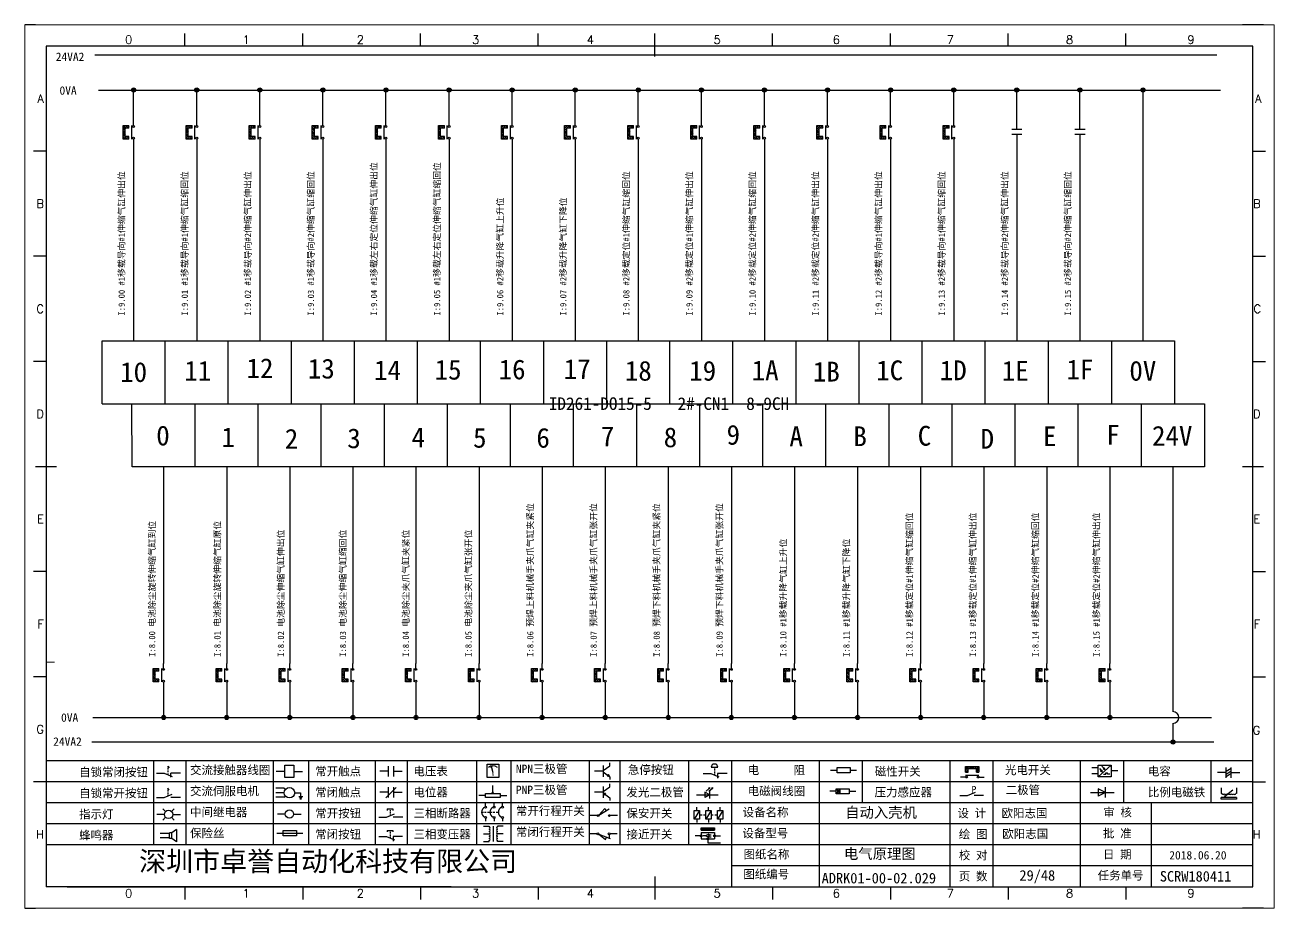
# Model space of a CAD drawing. Header units: millimetres. Extents: x 336 to 12810, y -1577 to 4105.
# Drawn here: x 7982.8 to 8279.8, y -645.8 to -435.8 of the extents above; entities that cross this region are included whole.
import ezdxf
from ezdxf.enums import TextEntityAlignment as Align

# ---------------------------------------------------------------- set-up
doc = ezdxf.new("R2010")
doc.units = ezdxf.units.MM
doc.layers.add('AE_BOR', color=1, linetype='Continuous')
doc.layers.add('MISC', color=2, linetype='Continuous')
doc.styles.get("Standard").update_dxf_attribs({"font": ''})
doc.styles.add('WD', font='romans.shx', dxfattribs={"width": 0.8, "bigfont": 'gbcbig.shx'})
doc.styles.add('样式 0', font='')
doc.styles.add('汉字', font='')
doc.styles.get('Standard').set_extended_font_data('SimSun')
doc.styles.get('样式 0').set_extended_font_data('KaiTi_GB2312')
doc.styles.get('汉字').set_extended_font_data('新宋体')

# ---------------------------------------------------------------- blocks, each defined once
blk = doc.blocks.new('磁性开关')
at = {"linetype": 'ByBlock'}
h = blk.add_hatch(dxfattribs=at)
h.set_pattern_fill('ANSI31', color=256, scale=0.1, style=0)
h.paths.add_polyline_path([(-1910.88, -776.69), (-1910.88, -775.29), (-1907.69, -775.29), (-1907.69, -776.69), (-1908.31, -776.69), (-1908.31, -775.79), (-1910.25, -775.79), (-1910.25, -776.69)])
for p, q in [((-1910.91, -777.81), (-1912.09, -777.81)), ((-1910.88, -776.69), (-1910.88, -775.29)), ((-1910.88, -775.29), (-1907.69, -775.29)), ((-1910.88, -776.69), (-1910.25, -776.69)), ((-1910.88, -777.39), (-1907.69, -777.39)), ((-1910.25, -776.69), (-1910.25, -775.79)), ((-1910.25, -775.79), (-1908.31, -775.79)), ((-1908.31, -776.69), (-1908.31, -775.79)), ((-1908.31, -776.69), (-1907.69, -776.69)), ((-1907.69, -775.29), (-1907.69, -776.69)), ((-1907.66, -777.81), (-1906.48, -777.81))]:
    blk.add_line(p, q, dxfattribs=at)
for centre in [(-1910.68, -777.81), (-1907.88, -777.81)]:
    blk.add_circle(centre, 0.225, dxfattribs=at)
blk = doc.blocks.new('*U6')
at = {"linetype": 'ByBlock'}
for p, q in [((-1909.23, -780.45), (-1909.23, -780.67)), ((-1909.23, -780.45), (-1908.92, -780.84)), ((-1909.23, -780.84), (-1909.23, -781.05)), ((-1911.92, -782.07), (-1910.06, -782.07)), ((-1910.06, -782.07), (-1908.18, -782.88)), ((-1909.23, -781.23), (-1909.23, -781.44)), ((-1909.23, -781.61), (-1909.23, -781.83)), ((-1909.23, -782), (-1909.23, -782.21)), ((-1909.23, -782.38), (-1909.23, -782.43)), ((-1908.52, -783.07), (-1908.52, -782.07)), ((-1906.25, -782.07), (-1908.52, -782.07))]:
    blk.add_line(p, q, dxfattribs=at)
blk = doc.blocks.new('*U8')
at = {"linetype": 'ByBlock'}
for p, q in [((-1911.92, -792.89), (-1910.06, -792.89)), ((-1910.06, -792.89), (-1908.18, -792.08)), ((-1908.88, -791.17), (-1909.23, -790.71)), ((-1909.23, -790.71), (-1909.23, -790.92)), ((-1909.23, -791.09), (-1909.23, -791.31)), ((-1909.23, -791.48), (-1909.23, -791.69)), ((-1909.23, -791.86), (-1909.23, -792.08)), ((-1909.23, -792.25), (-1909.23, -792.47)), ((-1906.25, -792.89), (-1908.52, -792.89))]:
    blk.add_line(p, q, dxfattribs=at)
blk = doc.blocks.new('蜂鸣器')
at = {"linetype": 'ByBlock'}
for p, q in [((-1907.17, -795.53), (-1908.25, -796.26)), ((-1907.17, -795.53), (-1907.17, -798.41)), ((-1908.8, -796.48), (-1911.01, -796.48)), ((-1908.8, -797.46), (-1911.01, -797.46)), ((-1908.25, -796.26), (-1908.8, -796.26)), ((-1908.8, -797.68), (-1908.8, -796.26)), ((-1908.25, -797.68), (-1908.8, -797.68)), ((-1908.25, -797.68), (-1908.25, -796.26)), ((-1907.17, -798.41), (-1908.25, -797.68))]:
    blk.add_line(p, q, dxfattribs=at)
blk = doc.blocks.new('指示灯')
at = {"linetype": 'ByBlock'}
for p, q in [((-1854.25, -776.92), (-1856.06, -776.92)), ((-1854.62, -775.59), (-1853.97, -776.23)), ((-1854.62, -778.25), (-1853.97, -777.61)), ((-1851.9, -775.59), (-1852.54, -776.23)), ((-1851.9, -778.25), (-1852.54, -777.61)), ((-1852.26, -776.92), (-1850.45, -776.92))]:
    blk.add_line(p, q, dxfattribs=at)
blk.add_circle((-1853.26, -776.92), 0.992, dxfattribs=at)
blk = doc.blocks.new('光电开关')
at = {"linetype": 'ByBlock'}
h = blk.add_hatch(dxfattribs=at)
h.set_pattern_fill('ANSI31', color=256, scale=0.01, style=0)
h.set_pattern_definition([(45, (0.172267, 0), (-0.0224506403, 0.0224506403), [])])
h.paths.add_polyline_path([(-1882.44, -776.34), (-1882.5, -775.91), (-1882.68, -776.07)])
h.paths.add_polyline_path([(-1882.86, -776.23), (-1882.44, -776.34), (-1882.68, -776.07)])
h.paths.add_polyline_path([(-1883.05, -776.88), (-1883.11, -776.45), (-1883.29, -776.61)])
h.paths.add_polyline_path([(-1883.47, -776.77), (-1883.05, -776.88), (-1883.29, -776.61)])
for p, q in [((-1884.01, -775.96), (-1885.56, -775.96)), ((-1884.01, -777.39), (-1885.56, -777.39)), ((-1880.91, -775.3), (-1884.01, -778.05)), ((-1883.75, -776.09), (-1883.05, -776.88)), ((-1883.11, -776.45), (-1883.47, -776.77)), ((-1883.05, -776.88), (-1883.47, -776.77)), ((-1883.14, -775.55), (-1882.44, -776.34)), ((-1883.05, -776.88), (-1883.11, -776.45)), ((-1882.5, -775.91), (-1882.86, -776.23)), ((-1882.44, -776.34), (-1882.86, -776.23)), ((-1882.78, -777.47), (-1882.23, -777.47)), ((-1882.44, -776.34), (-1882.5, -775.91)), ((-1882.23, -777.47), (-1882.23, -777.14)), ((-1882.23, -777.14), (-1881.78, -777.14)), ((-1881.78, -777.47), (-1881.78, -777.14)), ((-1881.23, -777.47), (-1881.78, -777.47)), ((-1879.37, -776.67), (-1880.91, -776.67))]:
    blk.add_line(p, q, dxfattribs=at)
blk.add_lwpolyline([(-1884.01, -775.3), (-1880.91, -775.3), (-1880.91, -778.05), (-1884.01, -778.05)], close=True, dxfattribs=at)
blk = doc.blocks.new('交流接触器线圈')
at = {"linetype": 'ByBlock'}
for p, q in [((-1880.82, -781.77), (-1882.87, -781.77)), ((-1878.72, -781.77), (-1876.67, -781.77))]:
    blk.add_line(p, q, dxfattribs=at)
blk.add_lwpolyline([(-1880.82, -780.28), (-1878.72, -780.28), (-1878.72, -783.26), (-1880.82, -783.26)], close=True, dxfattribs=at)
blk = doc.blocks.new('交流伺服电机')
at = {"linetype": 'ByBlock'}
for p, q in [((-1880.97, -785.75), (-1882.94, -785.75)), ((-1880.97, -786.85), (-1882.94, -786.85)), ((-1880.97, -785.75), (-1880.65, -786.03)), ((-1878.49, -786.85), (-1877.07, -786.85)), ((-1877.07, -786.85), (-1877.07, -787.72)), ((-1880.97, -787.94), (-1882.94, -787.94)), ((-1880.97, -787.94), (-1880.65, -787.67)), ((-1877.54, -787.72), (-1876.59, -787.72)), ((-1877.38, -788.01), (-1876.75, -788.01)), ((-1877.23, -788.29), (-1876.9, -788.29))]:
    blk.add_line(p, q, dxfattribs=at)
blk.add_circle((-1879.73, -786.85), 1.24, dxfattribs=at)
blk = doc.blocks.new('中间继电器')
at = {"linetype": 'ByBlock'}
for p, q in [((-1880.72, -791.92), (-1882.54, -791.92)), ((-1878.74, -791.92), (-1876.92, -791.92))]:
    blk.add_line(p, q, dxfattribs=at)
blk.add_circle((-1879.73, -791.92), 0.992, dxfattribs=at)
blk = doc.blocks.new('保险丝')
at = {"linetype": 'ByBlock'}
blk.add_line((-1882.72, -796.49), (-1876.55, -796.49), dxfattribs=at)
blk.add_lwpolyline([(-1881.2, -795.86), (-1878.06, -795.86), (-1878.06, -797.12), (-1881.2, -797.12)], close=True, dxfattribs=at)
blk = doc.blocks.new('常开按钮')
at = {"linetype": 'ByBlock'}
for p, q in [((-1910.06, -787.73), (-1908.18, -786.93)), ((-1909.9, -785.68), (-1908.56, -785.68)), ((-1909.9, -785.68), (-1909.9, -786.07)), ((-1909.23, -785.68), (-1909.23, -785.89)), ((-1909.23, -786.06), (-1909.23, -786.28)), ((-1909.23, -786.45), (-1909.23, -786.67)), ((-1909.23, -786.84), (-1909.23, -787.05)), ((-1908.56, -785.68), (-1908.56, -786.07)), ((-1911.92, -787.73), (-1910.06, -787.73)), ((-1909.23, -787.22), (-1909.23, -787.38)), ((-1906.25, -787.73), (-1908.52, -787.73))]:
    blk.add_line(p, q, dxfattribs=at)
blk = doc.blocks.new('常开触点')
at = {"linetype": 'ByBlock'}
for p, q in [((-1853.82, -782.99), (-1853.82, -780.56)), ((-1852.6, -782.99), (-1852.6, -780.56)), ((-1853.82, -781.77), (-1855.88, -781.77)), ((-1852.6, -781.77), (-1850.55, -781.77))]:
    blk.add_line(p, q, dxfattribs=at)
blk = doc.blocks.new('常闭触点')
at = {"linetype": 'ByBlock'}
for p, q in [((-1853.82, -786.77), (-1855.88, -786.77)), ((-1852.01, -785.66), (-1854.43, -788.1)), ((-1853.82, -787.99), (-1853.82, -785.56)), ((-1852.6, -787.99), (-1852.6, -785.56)), ((-1852.6, -786.77), (-1850.55, -786.77))]:
    blk.add_line(p, q, dxfattribs=at)
blk = doc.blocks.new('常闭按钮')
at = {"linetype": 'ByBlock'}
for p, q in [((-1856.13, -792.28), (-1854.28, -792.28)), ((-1854.28, -792.28), (-1852.4, -793.09)), ((-1854.11, -790.83), (-1852.77, -790.83)), ((-1854.11, -790.83), (-1854.11, -791.22)), ((-1853.44, -790.83), (-1853.44, -791.04)), ((-1853.44, -791.21), (-1853.44, -791.43)), ((-1853.44, -791.6), (-1853.44, -791.82)), ((-1853.44, -791.99), (-1853.44, -792.2)), ((-1853.44, -792.37), (-1853.44, -792.53)), ((-1852.77, -790.83), (-1852.77, -791.22)), ((-1850.47, -792.28), (-1852.73, -792.28)), ((-1852.73, -792.28), (-1852.73, -793.43))]:
    blk.add_line(p, q, dxfattribs=at)
blk = doc.blocks.new('电磁阀线圈')
at = {"linetype": 'ByBlock'}
for p, q in [((-1854.61, -795.92), (-1853.75, -797.16)), ((-1853.75, -795.92), (-1854.61, -797.16)), ((-1853.75, -795.92), (-1853.75, -797.16)), ((-1854.61, -796.54), (-1856.17, -796.54)), ((-1851.53, -796.54), (-1849.97, -796.54))]:
    blk.add_line(p, q, dxfattribs=at)
blk.add_lwpolyline([(-1854.61, -795.92), (-1851.53, -795.92), (-1851.53, -797.16), (-1854.61, -797.16)], close=True, dxfattribs=at)
blk = doc.blocks.new('电压表')
at = {"linetype": 'ByBlock'}
for p, q in [((-1814.84, -780.75), (-1814.91, -781.13)), ((-1814.6, -781.05), (-1814.91, -781.13)), ((-1814.84, -780.75), (-1814.46, -782.26)), ((-1814.84, -780.75), (-1814.6, -781.05))]:
    blk.add_line(p, q, dxfattribs=at)
blk.add_lwpolyline([(-1815.84, -780.34), (-1813.07, -780.34), (-1813.07, -783.49), (-1815.84, -783.49)], close=True, dxfattribs=at)
blk.add_arc((-1814.46, -782.26), 1.56, 46.8313, 133.1687, dxfattribs=at)
at = {"linetype": 'ByBlock', "insert": (-1814.7, -782.39), "char_height": 0.75, "width": 0.6768, "attachment_point": 1}
blk.add_mtext('V', dxfattribs=at)
blk = doc.blocks.new('电位器')
at = {"linetype": 'ByBlock'}
for p, q in [((-1814.45, -787.3), (-1814.62, -786.96)), ((-1814.62, -786.96), (-1814.27, -786.96)), ((-1814.45, -787.3), (-1814.45, -785.39)), ((-1814.45, -787.3), (-1814.27, -786.96)), ((-1816.21, -787.75), (-1817.79, -787.75)), ((-1812.68, -787.75), (-1811.1, -787.75))]:
    blk.add_line(p, q, dxfattribs=at)
blk.add_lwpolyline([(-1816.21, -787.3), (-1812.68, -787.3), (-1812.68, -788.2), (-1816.21, -788.2)], close=True, dxfattribs=at)
blk = doc.blocks.new('三相断路器')
at = {"linetype": 'ByBlock'}
for p, q in [((-1816.17, -790.33), (-1816.17, -789.7)), ((-1814.17, -790.33), (-1814.17, -789.7)), ((-1812.18, -790.33), (-1812.18, -789.7)), ((-1817.14, -791.74), (-1816.72, -791.74)), ((-1816.45, -791.74), (-1816.03, -791.74)), ((-1815.76, -791.74), (-1815.34, -791.74)), ((-1815.07, -791.74), (-1814.65, -791.74)), ((-1814.38, -791.74), (-1813.96, -791.74)), ((-1813.69, -791.74), (-1813.27, -791.74)), ((-1816.17, -793.19), (-1816.17, -793.83)), ((-1814.17, -793.19), (-1814.17, -793.83)), ((-1812.18, -793.19), (-1812.18, -793.83))]:
    blk.add_line(p, q, dxfattribs=at)
for centre in [(-1816.17, -790.55), (-1816.17, -792.98), (-1814.17, -790.55), (-1814.17, -792.98), (-1812.18, -790.55), (-1812.18, -792.98)]:
    blk.add_circle(centre, 0.219, dxfattribs=at)
for centre in [(-1815.81, -791.74), (-1813.82, -791.74), (-1811.83, -791.74)]:
    blk.add_arc(centre, 1.32, 115.5791, 244.4209, dxfattribs=at)
blk = doc.blocks.new('三相变压器')
at = {"linetype": 'ByBlock'}
for p, q in [((-1816.69, -795.03), (-1815.37, -795.03)), ((-1815.37, -795.03), (-1815.37, -795.24)), ((-1814.34, -798.7), (-1814.34, -795.04)), ((-1812, -795.03), (-1813.32, -795.03)), ((-1813.32, -795.03), (-1813.32, -795.24)), ((-1816.69, -796.87), (-1815.37, -796.87)), ((-1816.69, -798.71), (-1815.37, -798.71)), ((-1815.37, -798.71), (-1815.37, -798.5)), ((-1812, -796.87), (-1813.32, -796.87)), ((-1813.32, -798.71), (-1813.32, -798.5)), ((-1812, -798.71), (-1813.32, -798.71))]:
    blk.add_line(p, q, dxfattribs=at)
for centre, start, end in [((-1815.37, -795.51), 270, 90), ((-1815.37, -796.06), 270, 90), ((-1813.32, -795.51), 90, 270), ((-1813.32, -796.06), 90, 270), ((-1815.37, -796.6), 270, 90), ((-1815.37, -797.14), 270, 90), ((-1815.37, -797.68), 270, 90), ((-1815.37, -798.23), 270, 90), ((-1813.32, -796.6), 90, 270), ((-1813.32, -797.14), 90, 270), ((-1813.32, -797.68), 90, 270), ((-1813.32, -798.23), 90, 270)]:
    blk.add_arc(centre, 0.271, start, end, dxfattribs=at)
blk = doc.blocks.new('压力感应器')
at = {"linetype": 'ByBlock'}
for p, q in [((-1817.44, -777.73), (-1815.59, -777.73)), ((-1815.59, -777.73), (-1813.71, -776.93)), ((-1811.78, -777.73), (-1814.05, -777.73))]:
    blk.add_line(p, q, dxfattribs=at)
at = {"linetype": 'ByBlock', "insert": (-1814.65, -775.48), "char_height": 1.68, "width": 1.2242, "attachment_point": 1}
blk.add_mtext('{\\fNSimSun|b0|i0|c134|p49;P}', dxfattribs=at)
blk = doc.blocks.new('二极管')
at = {"linetype": 'ByBlock'}
for p, q in [((-1787.52, -776.77), (-1781.92, -776.77)), ((-1783.97, -776.77), (-1785.69, -775.9)), ((-1785.69, -775.9), (-1785.69, -777.65)), ((-1783.97, -776.77), (-1785.69, -777.65)), ((-1783.97, -777.99), (-1783.97, -775.56))]:
    blk.add_line(p, q, dxfattribs=at)
blk = doc.blocks.new('NPN三极管')
at = {"linetype": 'ByBlock'}
for p, q in [((-1785.73, -780.61), (-1785.73, -783.32)), ((-1785.73, -781.82), (-1784.15, -780.66)), ((-1784.15, -780.66), (-1784.15, -779.98)), ((-1785.73, -781.97), (-1787.81, -781.97)), ((-1785.73, -782.11), (-1784.15, -783.27)), ((-1784.41, -782.73), (-1784.74, -783.18)), ((-1784.15, -783.27), (-1784.74, -783.18)), ((-1784.15, -783.27), (-1784.41, -782.73)), ((-1784.15, -783.27), (-1784.15, -783.96))]:
    blk.add_line(p, q, dxfattribs=at)
blk = doc.blocks.new('PNP三极管')
at = {"linetype": 'ByBlock'}
for p, q in [((-1784.9, -786.74), (-1786.98, -786.74)), ((-1784.9, -785.38), (-1784.9, -788.09)), ((-1784.9, -786.59), (-1783.32, -785.43)), ((-1784.9, -786.88), (-1783.32, -788.04)), ((-1784.9, -786.88), (-1784.31, -786.97)), ((-1784.9, -786.88), (-1784.64, -787.42)), ((-1784.31, -786.97), (-1784.64, -787.42)), ((-1783.32, -785.43), (-1783.32, -784.75)), ((-1783.32, -788.04), (-1783.32, -788.73))]:
    blk.add_line(p, q, dxfattribs=at)
blk = doc.blocks.new('常开行程开关')
at = {"linetype": 'ByBlock'}
for p, q in [((-1786.29, -792.3), (-1788.01, -792.3)), ((-1785.89, -792.17), (-1784.52, -790.62)), ((-1785.89, -792.17), (-1783.43, -790.72)), ((-1784.52, -790.62), (-1784.19, -791.17)), ((-1781.48, -792.3), (-1783.21, -792.3))]:
    blk.add_line(p, q, dxfattribs=at)
for centre in [(-1786.07, -792.3), (-1783.42, -792.3)]:
    blk.add_circle(centre, 0.219, dxfattribs=at)
blk = doc.blocks.new('常闭行程开关')
at = {"linetype": 'ByBlock'}
for p, q in [((-1786.34, -796.62), (-1788.07, -796.62)), ((-1785.93, -796.72), (-1783.25, -797.7)), ((-1785.93, -796.72), (-1784.3, -798)), ((-1784.3, -798), (-1784.08, -797.4)), ((-1783.48, -796.84), (-1783.48, -797.85)), ((-1781.54, -796.62), (-1783.26, -796.62))]:
    blk.add_line(p, q, dxfattribs=at)
for centre in [(-1786.12, -796.62), (-1783.48, -796.62)]:
    blk.add_circle(centre, 0.219, dxfattribs=at)
blk = doc.blocks.new('电容')
at = {"linetype": 'ByBlock'}
for p, q in [((-1756.08, -782.99), (-1756.08, -780.56)), ((-1754.86, -780.79), (-1756.08, -781.55)), ((-1754.86, -782.99), (-1754.86, -780.56)), ((-1756.08, -781.77), (-1758.13, -781.77)), ((-1754.86, -781.44), (-1756.08, -782.2)), ((-1754.86, -781.99), (-1756.08, -782.75)), ((-1754.86, -781.77), (-1752.81, -781.77))]:
    blk.add_line(p, q, dxfattribs=at)
blk = doc.blocks.new('发光二极管')
at = {"linetype": 'ByBlock'}
for p, q in [((-1758.01, -786.77), (-1752.89, -786.77)), ((-1754.84, -786.77), (-1756.04, -786.16)), ((-1756.04, -786.16), (-1756.04, -787.39)), ((-1754.84, -786.77), (-1756.04, -787.39)), ((-1755.78, -785.92), (-1754.89, -785.14)), ((-1754.89, -785.14), (-1755.2, -785.22)), ((-1755.2, -785.22), (-1755.01, -785.43)), ((-1755.08, -785.92), (-1754.18, -785.14)), ((-1754.89, -785.14), (-1755.01, -785.43)), ((-1754.84, -787.63), (-1754.84, -785.92)), ((-1754.18, -785.14), (-1754.49, -785.22)), ((-1754.49, -785.22), (-1754.31, -785.43)), ((-1754.18, -785.14), (-1754.31, -785.43))]:
    blk.add_line(p, q, dxfattribs=at)
blk = doc.blocks.new('比例电磁阀')
at = {"linetype": 'ByBlock'}
for p, q in [((-1757.26, -775.38), (-1757.26, -776.71)), ((-1757.26, -776.71), (-1757.05, -776.71)), ((-1753.6, -777.73), (-1757.25, -777.73)), ((-1757.25, -778.13), (-1757.25, -777.73)), ((-1753.6, -778.13), (-1757.25, -778.13)), ((-1754.5, -775.98), (-1756.35, -777.44)), ((-1756.35, -777.44), (-1756.25, -777.25)), ((-1756.35, -777.44), (-1756.15, -777.38)), ((-1756.15, -777.38), (-1756.25, -777.25)), ((-1753.58, -776.71), (-1753.8, -776.71)), ((-1753.6, -777.73), (-1753.6, -778.13)), ((-1753.58, -775.38), (-1753.58, -776.71))]:
    blk.add_line(p, q, dxfattribs=at)
for centre in [(-1756.78, -776.71), (-1756.24, -776.71), (-1755.7, -776.71), (-1755.15, -776.71), (-1754.61, -776.71), (-1754.07, -776.71)]:
    blk.add_arc(centre, 0.271, 180, 0, dxfattribs=at)
blk = doc.blocks.new('保安开关')
at = {"linetype": 'ByBlock'}
for p, q in [((-1757.96, -790.79), (-1757.96, -789.97)), ((-1755.17, -790.79), (-1755.17, -789.97)), ((-1752.39, -790.79), (-1752.39, -789.97)), ((-1757.33, -790.79), (-1758.6, -792.81)), ((-1757.96, -792.81), (-1757.96, -793.62)), ((-1757.33, -791.8), (-1756.72, -791.8)), ((-1756.35, -791.8), (-1755.89, -791.8)), ((-1754.54, -790.79), (-1755.81, -792.81)), ((-1755.17, -792.81), (-1755.17, -793.62)), ((-1754.52, -791.8), (-1754.06, -791.8)), ((-1753.69, -791.8), (-1753.08, -791.8)), ((-1751.75, -790.79), (-1753.02, -792.81)), ((-1752.39, -792.81), (-1752.39, -793.62))]:
    blk.add_line(p, q, dxfattribs=at)
for points in [[(-1758.6, -790.79), (-1757.33, -790.79), (-1757.33, -792.81), (-1758.6, -792.81)], [(-1755.81, -790.79), (-1754.54, -790.79), (-1754.54, -792.81), (-1755.81, -792.81)], [(-1753.02, -790.79), (-1751.75, -790.79), (-1751.75, -792.81), (-1753.02, -792.81)]]:
    blk.add_lwpolyline(points, close=True, dxfattribs=at)
blk = doc.blocks.new('接近开关')
at = {"linetype": 'ByBlock'}
h = blk.add_hatch(dxfattribs=at)
h.set_pattern_fill('ANSI31', color=256, scale=0.01, style=0)
h.set_pattern_definition([(45, (-89.131516, -30.795668), (-0.0224506403, 0.0224506403), [])])
h.paths.add_polyline_path([(-1516.96, -1123.35), (-1516.96, -1122.85), (-1513.76, -1122.85), (-1513.76, -1123.35)])
for p, q in [((-1517.18, -1124.71), (-1518.36, -1124.71)), ((-1516.96, -1123.35), (-1516.96, -1122.85)), ((-1516.96, -1122.85), (-1513.76, -1122.85)), ((-1516.96, -1123.35), (-1513.76, -1123.35)), ((-1516.96, -1123.95), (-1513.76, -1123.95)), ((-1516.96, -1123.95), (-1516.96, -1125.47)), ((-1516.96, -1125.47), (-1513.76, -1125.47)), ((-1515.91, -1124.71), (-1516.45, -1124.71)), ((-1515.11, -1124.31), (-1515.91, -1124.71)), ((-1515.11, -1125.11), (-1515.91, -1124.71)), ((-1515.33, -1124.53), (-1515.17, -1124.53)), ((-1515.33, -1124.88), (-1515.17, -1124.88)), ((-1515.25, -1124.45), (-1515.25, -1124.61)), ((-1515.11, -1124.31), (-1515.11, -1125.11)), ((-1515.11, -1124.48), (-1514.58, -1124.48)), ((-1515.11, -1124.94), (-1514.58, -1124.94)), ((-1513.76, -1122.85), (-1513.76, -1123.35)), ((-1513.76, -1123.95), (-1513.76, -1125.47)), ((-1513.54, -1124.71), (-1512.36, -1124.71)), ((-1515.36, -1125.69), (-1515.36, -1126.36)), ((-1515.36, -1126.36), (-1512.36, -1126.36))]:
    blk.add_line(p, q, dxfattribs=at)
for centre in [(-1516.96, -1124.71), (-1515.36, -1125.47), (-1513.76, -1124.71)]:
    blk.add_circle(centre, 0.225, dxfattribs=at)
blk = doc.blocks.new('电阻')
at = {"linetype": 'ByBlock'}
for p, q in [((-3.09, 0), (-1.57, 0)), ((1.57, 0), (3.09, 0))]:
    blk.add_line(p, q, dxfattribs=at)
blk.add_lwpolyline([(-1.57, 0.63), (1.57, 0.63), (1.57, -0.63), (-1.57, -0.63)], close=True, dxfattribs=at)
blk = doc.blocks.new('急停按钮')
at = {"linetype": 'ByBlock'}
for p, q in [((-1.86, 0), (0, 0)), ((0, 0), (1.88, -0.81)), ((0.06, 1.45), (1.61, 1.45)), ((0.83, 1.45), (0.83, 1.24)), ((0.83, 1.07), (0.83, 0.85)), ((0.83, 0.68), (0.83, 0.47)), ((0.83, 0.29), (0.83, 0.08)), ((3.81, 0), (1.54, 0)), ((1.54, 0), (1.54, -1.15)), ((0.83, -0.09), (0.83, -0.24))]:
    blk.add_line(p, q, dxfattribs=at)
blk.add_arc((0.83, 1.45), 0.774, 0, 180)
blk = doc.blocks.new('电控横A4')
for p, q in [((292, -5), (5, -5)), ((5, -5), (5, -205)), ((292, -205), (292, -5)), ((10.03, -205), (289.53, -205)), ((130.8, -205), (190.75, -205)), ((190.75, -205), (259.54, -205))]:
    blk.add_line(p, q)
at = {"lineweight": 9, "ltscale": 0.1}
for p, q in [((5, -151.57), (7, -151.57)), ((101.34, -205), (130.8, -205)), ((129.44, -205), (129.44, -205)), ((129.44, -205), (129.44, -205)), ((129.44, -205), (129.44, -205)), ((129.44, -205), (129.44, -205))]:
    blk.add_line(p, q, dxfattribs=at)
at = {"linetype": 'ByBlock'}
for p, q in [((292, -175), (5, -175)), ((292, -180), (5, -180)), ((292, -185), (5, -185)), ((292, -190), (5, -190)), ((292, -195), (5, -195)), ((292, -200), (168.03, -200))]:
    blk.add_line(p, q, dxfattribs=at)
at = {"color": 0, "lineweight": -2}
for p, q in [((30.58, -175), (30.58, -195)), ((38.26, -175), (38.26, -195)), ((59.05, -175), (59.05, -195)), ((67.4, -175), (67.4, -195)), ((83.26, -175), (83.26, -195)), ((90.91, -175), (90.91, -195)), ((107.4, -175), (107.4, -195)), ((115.5, -175), (115.5, -195)), ((134.12, -175), (134.12, -195)), ((141.48, -175), (141.48, -195)), ((157.79, -175), (157.79, -195)), ((168.03, -175), (168.03, -204.92)), ((188.84, -175), (188.84, -185)), ((199.08, -175), (199.08, -185)), ((219.89, -175), (219.89, -185)), ((230.12, -175), (230.12, -185)), ((250.93, -175), (250.93, -185)), ((261.17, -175), (261.17, -185)), ((281.98, -175), (281.98, -185)), ((188.84, -185), (188.84, -204.92)), ((219.89, -185), (219.89, -205)), ((230.12, -185), (230.12, -205)), ((250.93, -185), (250.93, -205)), ((267.79, -185), (267.79, -205))]:
    blk.add_line(p, q, dxfattribs=at)
at = {"color": 0, "ltscale": 2}
for p, q in [((292, -205), (292, -183.55)), ((101.34, -205), (5, -205)), ((259.54, -205), (289.53, -205)), ((259.54, -205), (292, -205))]:
    blk.add_line(p, q, dxfattribs=at)
at = {"layer": 'AE_BOR', "lineweight": 30}
for p, q in [((2.53, 0), (0, 0)), ((294.53, 0), (289.53, 0)), ((0, -210), (2.53, -210)), ((294.53, -210), (289.53, -210))]:
    blk.add_line(p, q, dxfattribs=at)
at = {"layer": 'AE_BOR', "color": 1, "lineweight": 15}
for p, q in [((0, 0), (297, 0)), ((0, -210), (0, 0)), ((297, 0), (297, -210)), ((297, -210), (0, -210))]:
    blk.add_line(p, q, dxfattribs=at)
at = {"layer": 'AE_BOR'}
for p, q in [((38.03, -5), (38.03, -2)), ((66.03, -5), (66.03, -2)), ((94.03, -5), (94.03, -2)), ((122.03, -5), (122.03, -2)), ((149.78, -5), (149.78, -2)), ((177.78, -5), (177.78, -2)), ((205.78, -5), (205.78, -2)), ((233.78, -5), (233.78, -2)), ((261.78, -5), (261.78, -2)), ((5, -30), (2, -30)), ((292, -30), (295, -30)), ((5, -55), (2, -55)), ((292, -55), (295, -55)), ((5, -80), (2, -80)), ((292, -80), (295, -80)), ((5, -130), (2, -130)), ((292, -130), (295, -130)), ((5, -155), (2, -155)), ((292, -155), (295, -155)), ((5, -180), (2, -180)), ((292, -180), (295, -180)), ((38.03, -205), (38.03, -208)), ((66.03, -205), (66.03, -208)), ((94.03, -205), (94.03, -208)), ((122.03, -205), (122.03, -208)), ((149.78, -205), (149.78, -208)), ((177.78, -205), (177.78, -208)), ((205.78, -205), (205.78, -208)), ((233.78, -205), (233.78, -208)), ((261.78, -205), (261.78, -208))]:
    blk.add_line(p, q, dxfattribs=at)
at = {"layer": 'AE_BOR', "color": 2, "lineweight": 30}
for p, q in [((149.78, -7.5), (149.78, -2.5)), ((2.5, -105), (7.5, -105)), ((289.5, -105), (294.5, -105)), ((149.78, -202.5), (149.78, -207.5)), ((149.78, -205), (149.78, -207.5))]:
    blk.add_line(p, q, dxfattribs=at)
at = {"linetype": 'ByBlock'}
for name, p in [('*U6', (1943.19, 604.18)), ('交流接触器线圈', (1942.62, 604.27)), ('常开触点', (1940.27, 604.3)), ('电压表', (1925.71, 604.52)), ('NPN三极管', (1923.2, 604.5)), ('磁性开关', (2134.53, 598.96)), ('光电开关', (2139.22, 599.27)), ('电容', (2041.69, 603.98)), ('电位器', (1925.71, 604.52)), ('PNP三极管', (1922.37, 604.27)), ('压力感应器', (2039.72, 594.52)), ('*U8', (1943.19, 609.18)), ('交流伺服电机', (1942.62, 604.27)), ('常闭触点', (1940.27, 604.3)), ('发光二极管', (1917.72, 603.69)), ('电磁阀线圈', (2047.53, 614.3)), ('二极管', (2040.91, 594.27)), ('比例电磁阀', (2041.69, 593.98)), ('指示灯', (1887.41, 589.18)), ('中间继电器', (1942.62, 604.27)), ('常开按钮', (1996.06, 599.3)), ('三相断路器', (1925.71, 604.52)), ('常开行程开关', (1922.37, 604.27)), ('保安开关', (1917.72, 603.98)), ('蜂鸣器', (1943.19, 604.18)), ('保险丝', (1942.62, 604.27)), ('常闭按钮', (1940.27, 599.3)), ('三相变压器', (1925.71, 604.52)), ('常闭行程开关', (1922.37, 604.27)), ('接近开关', (1677.72, 931.9))]:
    blk.add_blockref(name, p, dxfattribs=at)
for name, p in [('急停按钮', (163.12, -177.98)), ('电阻', (194.66, -177.22))]:
    blk.add_blockref(name, p)
at = {"char_height": 2, "attachment_point": 1, "style": '汉字'}
for s, insert in [('{\\fKaiTi_GB2312|b0|i0|c134|p49;自锁常闭按钮}', (12.86, -176.69)), ('{\\fKaiTi_GB2312|b0|i0|c134|p49;交流接触器线圈}', (39.25, -176.19)), ('{\\fKaiTi_GB2312|b0|i0|c134|p49;常开触点}', (69.01, -176.48)), ('{\\fKaiTi_GB2312|b0|i0|c134|p49;电压表}', (92.37, -176.47)), ('{\\fKaiTi_GB2312|b0|i0|c134|p49;NPN三极管}', (116.73, -175.91)), ('{\\fKaiTi_GB2312|b0|i0|c134|p49;急停按钮}', (143.35, -176.12)), ('{\\fKaiTi_GB2312|b0|i0|c134|p49;电      阻}', (171.86, -176.19)), ('{\\fKaiTi_GB2312|b0|i0|c134|p49;磁性开关}', (202.07, -176.53)), ('{\\fKaiTi_GB2312|b0|i0|c134|p49;光电开关}', (233.02, -176.19)), ('{\\fKaiTi_GB2312|b0|i0|c134|p49;电容}', (267, -176.48)), ('{\\fKaiTi_GB2312|b0|i0|c134|p49;交流伺服电机}', (39.25, -181.19)), ('{\\fKaiTi_GB2312|b0|i0|c134|p49;电位器}', (92.37, -181.47)), ('{\\fKaiTi_GB2312|b0|i0|c134|p49;PNP三极管}', (116.73, -180.91)), ('{\\fKaiTi_GB2312|b0|i0|c134|p49;电磁阀线圈}', (171.86, -181.19)), ('{\\fKaiTi_GB2312|b0|i0|c134|p49;压力感应器}', (202.02, -181.47)), ('{\\fKaiTi_GB2312|b0|i0|c134|p49;二极管}', (233.2, -180.91)), ('{\\fKaiTi_GB2312|b0|i0|c134|p49;自锁常开按钮}', (12.86, -181.69)), ('{\\fKaiTi_GB2312|b0|i0|c134|p49;常闭触点}', (69.01, -181.48)), ('{\\fKaiTi_GB2312|b0|i0|c134|p49;发光二极管}', (143.02, -181.48)), ('{\\fKaiTi_GB2312|b0|i0|c134|p49;比例电磁铁}', (267, -181.48)), ('{\\fKaiTi_GB2312|b0|i0|c134|p49;指示灯}', (12.86, -186.69)), ('{\\fKaiTi_GB2312|b0|i0|c134|p49;中间继电器}', (39.25, -186.19)), ('{\\fKaiTi_GB2312|b0|i0|c134|p49;常开按钮}', (69.01, -186.48)), ('{\\fKaiTi_GB2312|b0|i0|c134|p49;三相断路器}', (92.37, -186.47)), ('{\\fKaiTi_GB2312|b0|i0|c134|p49;常开行程开关}', (116.73, -185.91)), ('{\\fKaiTi_GB2312|b0|i0|c134|p49;保安开关}', (143.02, -186.48)), ('设备名称', (170.65, -186.24)), ('{\\fKaiTi_GB2312|b0|i0|c134|p0;设 计}', (221.72, -186.46)), ('{\\fKaiTi_GB2312|b0|i0|c134|p0;审 核}', (256.39, -186.25)), ('{\\fKaiTi_GB2312|b0|i0|c134|p49;蜂鸣器}', (12.86, -191.69)), ('{\\fKaiTi_GB2312|b0|i0|c134|p49;保险丝}', (39.25, -191.19)), ('{\\fKaiTi_GB2312|b0|i0|c134|p49;常闭按钮}', (69.01, -191.48)), ('{\\fKaiTi_GB2312|b0|i0|c134|p49;三相变压器}', (92.37, -191.47)), ('{\\fKaiTi_GB2312|b0|i0|c134|p49;常闭行程开关}', (116.73, -190.91)), ('{\\fKaiTi_GB2312|b0|i0|c134|p49;接近开关}', (143.02, -191.48)), ('设备型号', (170.58, -191.24)), ('{\\fKaiTi_GB2312|b0|i0|c134|p0;绘 图}', (222.05, -191.46)), ('{\\fKaiTi_GB2312|b0|i0|c134|p0;批 准}', (256.32, -191.25)), ('图纸名称', (170.86, -196.24)), ('{\\fKaiTi_GB2312|b0|i0|c134|p0;日 期}', (256.32, -196.25)), ('{\\fKaiTi_GB2312|b0|i0|c134|p0;校 对}', (222.05, -196.46)), ('图纸编号', (170.81, -200.96)), ('{\\fKaiTi_GB2312|b0|i0|c134|p0;页 数}', (222.05, -201.46)), ('任务单号', (255.06, -201.25))]:
    blk.add_mtext(s, dxfattribs=dict(at, insert=insert))
at = {"color": 0, "lineweight": -2, "insert": (27.14, -196.53), "char_height": 4.7064, "width": 96.1138, "attachment_point": 1}
blk.add_mtext('深圳市卓誉自动化科技有限公司', dxfattribs=at)
at = {"insert": (272.1, -196.45), "char_height": 2, "width": 60.2542, "attachment_point": 1}
blk.add_mtext('{\\fKaiTi_GB2312|b0|i0|c134|p49;2018.06.20}', dxfattribs=at)
at = {"layer": 'AE_BOR', "style": 'WD'}
for s, p in [('0', (24.67, -4.5)), ('1', (52.6, -4.5)), ('2', (79.75, -4.5)), ('3', (107.15, -4.5)), ('4', (134.45, -4.5)), ('5', (164.59, -4.5)), ('6', (192.94, -4.5)), ('7', (220.04, -4.5)), ('8', (248.37, -4.5)), ('9', (277.23, -4.5)), ('0', (24.67, -207.5)), ('1', (52.6, -207.5)), ('2', (79.75, -207.5)), ('3', (107.15, -207.5)), ('4', (134.45, -207.5)), ('5', (164.59, -207.5)), ('6', (192.94, -207.5)), ('7', (220.04, -207.5)), ('8', (248.37, -207.5)), ('9', (277.23, -207.5))]:
    blk.add_text(s, height=2, dxfattribs=at).set_placement(p, align=Align.CENTER)
for s, p in [('A', (4.5, -17.5)), ('A', (294.03, -17.5)), ('B', (4.5, -42.5)), ('B', (293.84, -42.5)), ('C', (4.5, -67.5)), ('C', (293.93, -67.5)), ('D', (4.5, -92.5)), ('D', (293.84, -92.5)), ('E', (4.5, -117.5)), ('E', (293.74, -117.5)), ('F', (4.5, -142.5)), ('F', (293.74, -142.5)), ('F', (293.74, -142.5)), ('G', (4.5, -167.5)), ('G', (293.74, -167.72)), ('H', (4.5, -192.5)), ('H', (293.84, -192.5))]:
    blk.add_text(s, height=2, dxfattribs=at).set_placement(p, align=Align.MIDDLE_RIGHT)

msp = doc.modelspace()

# ---------------------------------------------------------------- hatches: boundary and pattern name
at = {"lineweight": -2}
h = msp.add_hatch(color=0, dxfattribs=at)
edge = h.paths.add_edge_path()
edge.add_arc((8008.684, -451.287), 0.5, 0, 360)
h = msp.add_hatch(color=0, dxfattribs=at)
edge = h.paths.add_edge_path()
edge.add_arc((8023.684, -451.287), 0.5, 0, 360)
h = msp.add_hatch(color=0, dxfattribs=at)
edge = h.paths.add_edge_path()
edge.add_arc((8038.684, -451.287), 0.5, 0, 360)
h = msp.add_hatch(color=0, dxfattribs=at)
edge = h.paths.add_edge_path()
edge.add_arc((8053.684, -451.287), 0.5, 0, 360)
h = msp.add_hatch(color=0, dxfattribs=at)
edge = h.paths.add_edge_path()
edge.add_arc((8068.684, -451.287), 0.5, 0, 360)
h = msp.add_hatch(color=0, dxfattribs=at)
edge = h.paths.add_edge_path()
edge.add_arc((8083.684, -451.287), 0.5, 0, 360)
h = msp.add_hatch(color=0, dxfattribs=at)
edge = h.paths.add_edge_path()
edge.add_arc((8098.684, -451.287), 0.5, 0, 360)
h = msp.add_hatch(color=0, dxfattribs=at)
edge = h.paths.add_edge_path()
edge.add_arc((8113.684, -451.287), 0.5, 0, 360)
h = msp.add_hatch(color=0, dxfattribs=at)
edge = h.paths.add_edge_path()
edge.add_arc((8128.684, -451.287), 0.5, 0, 360)
h = msp.add_hatch(color=0, dxfattribs=at)
edge = h.paths.add_edge_path()
edge.add_arc((8143.684, -451.287), 0.5, 0, 360)
h = msp.add_hatch(color=0, dxfattribs=at)
edge = h.paths.add_edge_path()
edge.add_arc((8158.684, -451.287), 0.5, 0, 360)
h = msp.add_hatch(color=0, dxfattribs=at)
edge = h.paths.add_edge_path()
edge.add_arc((8173.684, -451.287), 0.5, 0, 360)
h = msp.add_hatch(color=0, dxfattribs=at)
edge = h.paths.add_edge_path()
edge.add_arc((8188.684, -451.287), 0.5, 0, 360)
h = msp.add_hatch(color=0, dxfattribs=at)
edge = h.paths.add_edge_path()
edge.add_arc((8203.684, -451.287), 0.5, 0, 360)
h = msp.add_hatch(color=0, dxfattribs=at)
edge = h.paths.add_edge_path()
edge.add_arc((8218.684, -451.287), 0.5, 0, 360)
h = msp.add_hatch(color=0, dxfattribs=at)
edge = h.paths.add_edge_path()
edge.add_arc((8233.684, -451.287), 0.5, 0, 360)
h = msp.add_hatch(color=0, dxfattribs=at)
edge = h.paths.add_edge_path()
edge.add_arc((8248.684, -451.287), 0.5, 0, 360)
h = msp.add_hatch(color=0, dxfattribs=at)
edge = h.paths.add_edge_path()
edge.add_arc((8015.809, -600.499), 0.5, 0, 360)
h = msp.add_hatch(color=0, dxfattribs=at)
edge = h.paths.add_edge_path()
edge.add_arc((8030.809, -600.499), 0.5, 0, 360)
h = msp.add_hatch(color=0, dxfattribs=at)
edge = h.paths.add_edge_path()
edge.add_arc((8045.809, -600.499), 0.5, 0, 360)
h = msp.add_hatch(color=0, dxfattribs=at)
edge = h.paths.add_edge_path()
edge.add_arc((8060.809, -600.499), 0.5, 0, 360)
h = msp.add_hatch(color=0, dxfattribs=at)
edge = h.paths.add_edge_path()
edge.add_arc((8075.809, -600.499), 0.5, 0, 360)
h = msp.add_hatch(color=0, dxfattribs=at)
edge = h.paths.add_edge_path()
edge.add_arc((8090.809, -600.499), 0.5, 0, 360)
h = msp.add_hatch(color=0, dxfattribs=at)
edge = h.paths.add_edge_path()
edge.add_arc((8105.809, -600.499), 0.5, 0, 360)
h = msp.add_hatch(color=0, dxfattribs=at)
edge = h.paths.add_edge_path()
edge.add_arc((8120.809, -600.499), 0.5, 0, 360)
h = msp.add_hatch(color=0, dxfattribs=at)
edge = h.paths.add_edge_path()
edge.add_arc((8135.809, -600.499), 0.5, 0, 360)
h = msp.add_hatch(color=0, dxfattribs=at)
edge = h.paths.add_edge_path()
edge.add_arc((8150.809, -600.499), 0.5, 0, 360)
h = msp.add_hatch(color=0, dxfattribs=at)
edge = h.paths.add_edge_path()
edge.add_arc((8165.809, -600.499), 0.5, 0, 360)
h = msp.add_hatch(color=0, dxfattribs=at)
edge = h.paths.add_edge_path()
edge.add_arc((8180.809, -600.499), 0.5, 0, 360)
h = msp.add_hatch(color=0, dxfattribs=at)
edge = h.paths.add_edge_path()
edge.add_arc((8195.809, -600.499), 0.5, 0, 360)
h = msp.add_hatch(color=0, dxfattribs=at)
edge = h.paths.add_edge_path()
edge.add_arc((8210.809, -600.499), 0.5, 0, 360)
h = msp.add_hatch(color=0, dxfattribs=at)
edge = h.paths.add_edge_path()
edge.add_arc((8225.809, -600.499), 0.5, 0, 360)
h = msp.add_hatch(color=0, dxfattribs=at)
edge = h.paths.add_edge_path()
edge.add_arc((8240.809, -600.499), 0.5, 0, 360)
h = msp.add_hatch(color=0, dxfattribs=at)
edge = h.paths.add_edge_path()
edge.add_arc((8255.809, -606.316), 0.5, 0, 360)

# ---------------------------------------------------------------- linework, layer by layer
at = {"color": 0, "lineweight": -2}
for p, q in [((7999.471, -442.924), (8266.224, -442.924)), ((8000.355, -451.287), (8267.108, -451.287)), ((8008.684, -458.531), (8008.684, -451.287)), ((8023.684, -458.531), (8023.684, -451.287)), ((8038.684, -458.531), (8038.684, -451.287)), ((8053.684, -458.531), (8053.684, -451.287)), ((8068.684, -458.531), (8068.684, -451.287)), ((8083.684, -458.531), (8083.684, -451.287)), ((8098.684, -458.531), (8098.684, -451.287)), ((8113.684, -458.531), (8113.684, -451.287)), ((8128.684, -458.531), (8128.684, -451.287)), ((8143.684, -458.531), (8143.684, -451.287)), ((8158.684, -458.531), (8158.684, -451.287)), ((8173.684, -458.531), (8173.684, -451.287)), ((8188.684, -458.531), (8188.684, -451.287)), ((8203.684, -458.531), (8203.684, -451.287)), ((8218.684, -458.531), (8218.684, -451.287)), ((8233.684, -458.531), (8233.684, -451.287)), ((8248.684, -451.287), (8248.684, -510.893)), ((8008.684, -464.143), (8008.684, -510.893)), ((8023.684, -464.143), (8023.684, -510.893)), ((8038.684, -464.143), (8038.684, -510.893)), ((8053.684, -464.143), (8053.684, -510.893)), ((8068.684, -464.143), (8068.684, -510.893)), ((8083.684, -464.143), (8083.684, -510.893)), ((8098.684, -464.143), (8098.684, -510.893)), ((8113.684, -464.143), (8113.684, -510.893)), ((8128.684, -464.143), (8128.684, -510.893)), ((8143.684, -464.143), (8143.684, -510.893)), ((8158.684, -464.143), (8158.684, -510.893)), ((8173.684, -464.143), (8173.684, -510.893)), ((8188.684, -464.143), (8188.684, -510.893)), ((8203.684, -464.143), (8203.684, -510.893)), ((8218.684, -463.859), (8218.684, -510.893)), ((8233.684, -463.859), (8233.684, -510.893)), ((8241.184, -510.893), (8241.184, -525.893)), ((8001.184, -525.893), (8263.309, -525.893)), ((8023.309, -540.893), (8023.309, -525.893)), ((8038.309, -540.893), (8038.309, -525.893)), ((8053.309, -540.893), (8053.309, -525.893)), ((8068.309, -540.893), (8068.309, -525.893)), ((8083.309, -540.893), (8083.309, -525.893)), ((8098.309, -540.893), (8098.309, -525.893)), ((8113.309, -540.893), (8113.309, -525.893)), ((8128.309, -540.893), (8128.309, -525.893)), ((8143.309, -540.893), (8143.309, -525.893)), ((8158.309, -540.893), (8158.309, -525.893)), ((8173.309, -540.893), (8173.309, -525.893)), ((8188.309, -540.893), (8188.309, -525.893)), ((8203.309, -540.893), (8203.309, -525.893)), ((8218.309, -540.893), (8218.309, -525.893)), ((8233.309, -540.893), (8233.309, -525.893)), ((8248.309, -540.893), (8248.309, -525.893)), ((8248.309, -525.893), (8248.309, -525.893)), ((8015.809, -540.893), (8015.809, -587.643)), ((8030.809, -540.893), (8030.809, -587.643)), ((8045.809, -540.893), (8045.809, -587.643)), ((8060.809, -540.893), (8060.809, -587.643)), ((8075.809, -540.893), (8075.809, -587.643)), ((8090.809, -540.893), (8090.809, -587.643)), ((8105.809, -540.893), (8105.809, -587.643)), ((8120.809, -540.893), (8120.809, -587.643)), ((8135.809, -540.893), (8135.809, -587.643)), ((8150.809, -540.893), (8150.809, -587.643)), ((8165.809, -540.893), (8165.809, -587.643)), ((8180.809, -540.893), (8180.809, -587.643)), ((8195.809, -540.893), (8195.809, -587.643)), ((8210.809, -540.893), (8210.809, -587.643)), ((8225.809, -540.893), (8225.809, -587.643)), ((8240.809, -540.893), (8240.809, -587.643)), ((8255.809, -540.893), (8255.809, -599.105)), ((8015.809, -593.255), (8015.809, -600.499)), ((8030.809, -593.255), (8030.809, -600.499)), ((8045.809, -593.255), (8045.809, -600.499)), ((8060.809, -593.255), (8060.809, -600.499)), ((8075.809, -593.255), (8075.809, -600.499)), ((8090.809, -593.255), (8090.809, -600.499)), ((8105.809, -593.255), (8105.809, -600.499)), ((8120.809, -593.255), (8120.809, -600.499)), ((8135.809, -593.255), (8135.809, -600.499)), ((8150.809, -593.255), (8150.809, -600.499)), ((8165.809, -593.255), (8165.809, -600.499)), ((8180.809, -593.255), (8180.809, -600.499)), ((8195.809, -593.255), (8195.809, -600.499)), ((8210.809, -593.255), (8210.809, -600.499)), ((8225.809, -593.255), (8225.809, -600.499)), ((8240.809, -593.255), (8240.809, -600.499)), ((7998.987, -600.499), (8264.977, -600.499)), ((8255.809, -601.893), (8255.809, -606.316)), ((7998.75, -606.316), (8265.503, -606.316))]:
    msp.add_line(p, q, dxfattribs=at)
for points in [[(8001.184, -525.893), (8001.184, -510.893)], [(8001.184, -510.893), (8016.184, -510.893)], [(8016.184, -525.893), (8016.184, -510.893)], [(8016.184, -510.893), (8031.184, -510.893)], [(8031.184, -525.893), (8031.184, -510.893)], [(8031.184, -510.893), (8046.184, -510.893)], [(8046.184, -525.893), (8046.184, -510.893)], [(8046.184, -510.893), (8061.184, -510.893)], [(8061.184, -525.893), (8061.184, -510.893)], [(8061.184, -510.893), (8076.184, -510.893)], [(8076.184, -525.893), (8076.184, -510.893)], [(8076.184, -510.893), (8091.184, -510.893)], [(8091.184, -525.893), (8091.184, -510.893)], [(8091.184, -510.893), (8106.184, -510.893)], [(8106.184, -525.893), (8106.184, -510.893)], [(8106.184, -510.893), (8121.184, -510.893)], [(8121.184, -525.893), (8121.184, -510.893)], [(8121.184, -510.893), (8136.184, -510.893)], [(8136.184, -525.893), (8136.184, -510.893)], [(8136.184, -510.893), (8151.184, -510.893)], [(8151.184, -525.893), (8151.184, -510.893)], [(8151.184, -510.893), (8166.184, -510.893)], [(8166.184, -525.893), (8166.184, -510.893)], [(8166.184, -510.893), (8181.184, -510.893)], [(8181.184, -525.893), (8181.184, -510.893)], [(8181.184, -510.893), (8196.184, -510.893)], [(8196.184, -525.893), (8196.184, -510.893)], [(8196.184, -510.893), (8211.184, -510.893)], [(8211.184, -525.893), (8211.184, -510.893)], [(8211.184, -510.893), (8226.184, -510.893)], [(8226.184, -525.893), (8226.184, -510.893)], [(8226.184, -510.893), (8241.184, -510.893)], [(8241.184, -510.893), (8256.184, -510.893), (8256.184, -525.893)], [(8023.309, -540.893), (8008.309, -540.893), (8008.273, -525.893)], [(8263.309, -525.893), (8263.309, -540.893), (8248.309, -540.893)], [(8038.309, -540.893), (8023.309, -540.893)], [(8053.309, -540.893), (8038.309, -540.893)], [(8068.309, -540.893), (8053.309, -540.893)], [(8083.309, -540.893), (8068.309, -540.893)], [(8098.309, -540.893), (8083.309, -540.893)], [(8113.309, -540.893), (8098.309, -540.893)], [(8128.309, -540.893), (8113.309, -540.893)], [(8143.309, -540.893), (8128.309, -540.893)], [(8158.309, -540.893), (8143.309, -540.893)], [(8173.309, -540.893), (8158.309, -540.893)], [(8188.309, -540.893), (8173.309, -540.893)], [(8203.309, -540.893), (8188.309, -540.893)], [(8218.309, -540.893), (8203.309, -540.893)], [(8233.309, -540.893), (8218.309, -540.893)], [(8248.309, -540.893), (8233.309, -540.893)]]:
    msp.add_lwpolyline(points, dxfattribs=at)
for centre in [(8008.684, -451.287), (8023.684, -451.287), (8038.684, -451.287), (8053.684, -451.287), (8068.684, -451.287), (8083.684, -451.287), (8098.684, -451.287), (8113.684, -451.287), (8128.684, -451.287), (8143.684, -451.287), (8158.684, -451.287), (8173.684, -451.287), (8188.684, -451.287), (8203.684, -451.287), (8218.684, -451.287), (8233.684, -451.287), (8248.684, -451.287), (8015.809, -600.499), (8030.809, -600.499), (8045.809, -600.499), (8060.809, -600.499), (8075.809, -600.499), (8090.809, -600.499), (8105.809, -600.499), (8120.809, -600.499), (8135.809, -600.499), (8150.809, -600.499), (8165.809, -600.499), (8180.809, -600.499), (8195.809, -600.499), (8210.809, -600.499), (8225.809, -600.499), (8240.809, -600.499), (8255.809, -606.316)]:
    msp.add_circle(centre, 0.5, dxfattribs=at)
at = {"color": 0, "ltscale": 2}
msp.add_arc((8255.809, -600.499), 1.394, 270, 90, dxfattribs=at)

# ---------------------------------------------------------------- block references
msp.add_blockref('电控横A4', (7982.843, -435.809))
at = {"linetype": 'ByBlock'}
for name, p, rotation in [('磁性开关', (7230.87, 1447.945), 90), ('磁性开关', (7245.87, 1447.945), 90), ('磁性开关', (7260.87, 1447.945), 90), ('磁性开关', (7275.87, 1447.945), 90), ('磁性开关', (7290.87, 1447.945), 90), ('磁性开关', (7305.87, 1447.945), 90), ('磁性开关', (7320.87, 1447.945), 90), ('磁性开关', (7335.87, 1447.945), 90), ('磁性开关', (7350.87, 1447.945), 90), ('磁性开关', (7365.87, 1447.945), 90), ('磁性开关', (7380.87, 1447.945), 90), ('磁性开关', (7395.87, 1447.945), 90), ('磁性开关', (7410.87, 1447.945), 90), ('磁性开关', (7425.87, 1447.945), 90), ('常开触点', (9000.458, -2314.407), 270), ('常开触点', (9015.458, -2314.407), 270), ('磁性开关', (7237.995, 1318.833), 90), ('磁性开关', (7252.995, 1318.833), 90), ('磁性开关', (7267.995, 1318.833), 90), ('磁性开关', (7282.995, 1318.833), 90), ('磁性开关', (7297.995, 1318.833), 90), ('磁性开关', (7312.995, 1318.833), 90), ('磁性开关', (7327.995, 1318.833), 90), ('磁性开关', (7342.995, 1318.833), 90), ('磁性开关', (7357.995, 1318.833), 90), ('磁性开关', (7372.995, 1318.833), 90), ('磁性开关', (7387.995, 1318.833), 90), ('磁性开关', (7402.995, 1318.833), 90), ('磁性开关', (7417.995, 1318.833), 90), ('磁性开关', (7432.995, 1318.833), 90), ('磁性开关', (7447.995, 1318.833), 90), ('磁性开关', (7462.995, 1318.833), 90)]:
    msp.add_blockref(name, p, dxfattribs=dict(at, rotation=rotation))

# ---------------------------------------------------------------- texts
msp.add_text('29/48', height=2.5).set_placement((8219.31, -639.298))
at = {"color": 0, "lineweight": -2, "attachment_point": 1}
for s, insert, char_height, width in [('0VA', (7991.05, -450.392), 2, 14.27309), ('10', (8005.473, -515.994), 4.7064, 7.20347), ('11', (8020.726, -515.675), 4.7064, 7.20347), ('12', (8035.514, -515.084), 4.7064, 7.20347), ('13', (8050.107, -515.178), 4.7064, 7.20347), ('14', (8065.844, -515.565), 4.7064, 7.20347), ('15', (8080.248, -515.432), 4.7064, 7.20347), ('16', (8095.468, -515.368), 4.7064, 7.20347), ('17', (8110.936, -515.28), 4.7064, 7.20347), ('18', (8125.484, -515.692), 4.7064, 7.20347), ('19', (8140.787, -515.686), 4.7064, 7.20347), ('1A', (8155.644, -515.583), 4.7064, 7.20347), ('1B', (8170.192, -515.892), 4.7064, 7.20347), ('1C', (8185.256, -515.583), 4.7064, 7.20347), ('1D', (8200.355, -515.581), 4.7064, 7.20347), ('1E', (8215.109, -515.684), 4.7064, 7.20347), ('1F', (8230.483, -515.375), 4.7064, 7.20347), ('0V', (8245.444, -515.684), 4.7064, 7.20347), ('ID261-DO15-5   2#-CN1  8-9CH               ', (8107.403, -524.357), 3, 61.03402), ('0', (8014.059, -531.091), 4.706, 7.20347), ('7', (8119.774, -531.271), 4.706, 7.20347), ('8', (8134.716, -531.51), 4.706, 7.20347), ('9', (8149.675, -530.913), 4.706, 7.20347), ('A', (8164.617, -531.271), 4.706, 7.20347), ('B', (8179.823, -531.267), 4.706, 7.20347), ('C', (8195.124, -531.147), 4.706, 7.20347), ('E', (8224.917, -531.265), 4.706, 7.20347), ('F', (8239.979, -530.906), 4.706, 7.20347), ('24V', (8250.834, -531.145), 4.7064, 7.20347), ('1', (8029.555, -531.496), 4.706, 7.20347), ('2', (8044.617, -531.855), 4.706, 7.20347), ('3', (8059.478, -531.75), 4.706, 7.20347), ('4', (8074.779, -531.511), 4.706, 7.20347), ('5', (8089.385, -531.63), 4.706, 7.20347), ('6', (8104.447, -531.63), 4.706, 7.20347), ('D', (8210.066, -531.864), 4.706, 7.20347), ('0VA', (7991.425, -599.514), 2, 14.27309)]:
    msp.add_mtext(s, dxfattribs=dict(at, insert=insert, char_height=char_height, width=width))
at = {"color": 0, "lineweight": -2, "char_height": 1.5, "width": 71.79445, "attachment_point": 1, "rotation": 90}
for s, insert in [('{\\C256;I:9.04 #1移载左右定位伸缩气缸伸出位}', (8065.07, -504.908)), ('{\\C256;I:9.05 #1移载左右定位伸缩气缸缩回位}', (8080.07, -504.908)), ('{\\C256;I:9.00 #1移载导向#1伸缩气缸伸出位}', (8005.07, -504.908)), ('{\\C256;I:9.01 #1移载导向#1伸缩气缸缩回位}', (8020.07, -504.908)), ('{\\C256;I:9.02 #1移载导向#2伸缩气缸伸出位}', (8035.07, -504.908)), ('{\\C256;I:9.03 #1移载导向#2伸缩气缸缩回位}', (8050.07, -504.908)), ('{\\C256;I:9.08 #2移载定位#1伸缩气缸缩回位}', (8125.07, -504.908)), ('{\\C256;I:9.09 #2移载定位#1伸缩气缸伸出位}', (8140.07, -504.908)), ('{\\C256;I:9.10 #2移载定位#2伸缩气缸缩回位}', (8155.07, -504.908)), ('{\\C256;I:9.11 #2移载定位#2伸缩气缸伸出位}', (8170.07, -504.908)), ('{\\C256;I:9.12 #2移载导向#1伸缩气缸伸出位}', (8185.07, -504.908)), ('{\\C256;I:9.13 #2移载导向#1伸缩气缸缩回位}', (8200.07, -504.908)), ('{\\C256;I:9.14 #2移载导向#2伸缩气缸伸出位}', (8215.07, -504.908)), ('{\\C256;I:9.15 #2移载导向#2伸缩气缸缩回位}', (8230.07, -504.908)), ('{\\C256;I:9.06 #2移载升降气缸上升位}', (8095.07, -504.908)), ('{\\C256;I:9.07 #2移载升降气缸下降位}', (8110.07, -504.908)), ('{\\C256;I:8.06 预焊上料机械手夹爪气缸夹紧位}', (8102.238, -586.067)), ('{\\C256;I:8.07 预焊上料机械手夹爪气缸张开位}', (8117.3, -586.067)), ('{\\C256;I:8.08 预焊下料机械手夹爪气缸夹紧位}', (8132.293, -586.067)), ('{\\C256;I:8.09 预焊下料机械手夹爪气缸张开位}', (8147.235, -586.067)), ('{\\C256;I:8.00 电池除尘旋转伸缩气缸到位}', (8012.309, -586.067)), ('{\\C256;I:8.01 电池除尘旋转伸缩气缸原位}', (8027.838, -586.067)), ('{\\C256;I:8.12 #1移载定位#1伸缩气缸缩回位}', (8192.399, -586.067)), ('{\\C256;I:8.13 #1移载定位#1伸缩气缸伸出位}', (8207.489, -586.067)), ('{\\C256;I:8.14 #1移载定位#2伸缩气缸缩回位}', (8222.347, -586.067)), ('{\\C256;I:8.15 #1移载定位#2伸缩气缸伸出位}', (8236.858, -586.067)), ('{\\C256;I:8.02 电池除尘伸缩气缸伸出位}', (8042.927, -586.067)), ('{\\C256;I:8.03 电池除尘伸缩气缸缩回位}', (8057.687, -586.067)), ('{\\C256;I:8.04 电池除尘夹爪气缸夹紧位}', (8072.643, -586.067)), ('{\\C256;I:8.05 电池除尘夹爪气缸张开位}', (8087.537, -586.067)), ('{\\C256;I:8.10 #1移载升降气缸上升位}', (8162.407, -586.067)), ('{\\C256;I:8.11 #1移载升降气缸下降位}', (8177.403, -586.067))]:
    msp.add_mtext(s, dxfattribs=dict(at, insert=insert))
at = {"attachment_point": 1}
for s, width, insert, char_height in [('自动入壳机', 22.80454, (8177.872, -621.837), 2.5), ('欧阳志国', 22.80454, (8215.054, -622.257), 2), ('欧阳志国', 22.80454, (8215.226, -627.173), 2), ('电气原理图', 22.80454, (8177.587, -631.645), 2.5), ('ADRK01-00-02.029', 32.99572, (8172.276, -637.446), 2.5), ('SCRW180411', 32.99572, (8252.687, -637.015), 2.5)]:
    msp.add_mtext_dynamic_manual_height_columns(s, width=width, gutter_width=12.5, heights=[0], dxfattribs=dict(at, insert=insert, char_height=char_height))
at = {"layer": 'MISC', "color": 0, "char_height": 2, "width": 5.01683, "attachment_point": 1, "style": '样式 0'}
for insert in [(7990.156, -442.368), (7989.549, -605.213)]:
    msp.add_mtext('24VA2', dxfattribs=dict(at, insert=insert))

doc.saveas('drawing.dxf')
